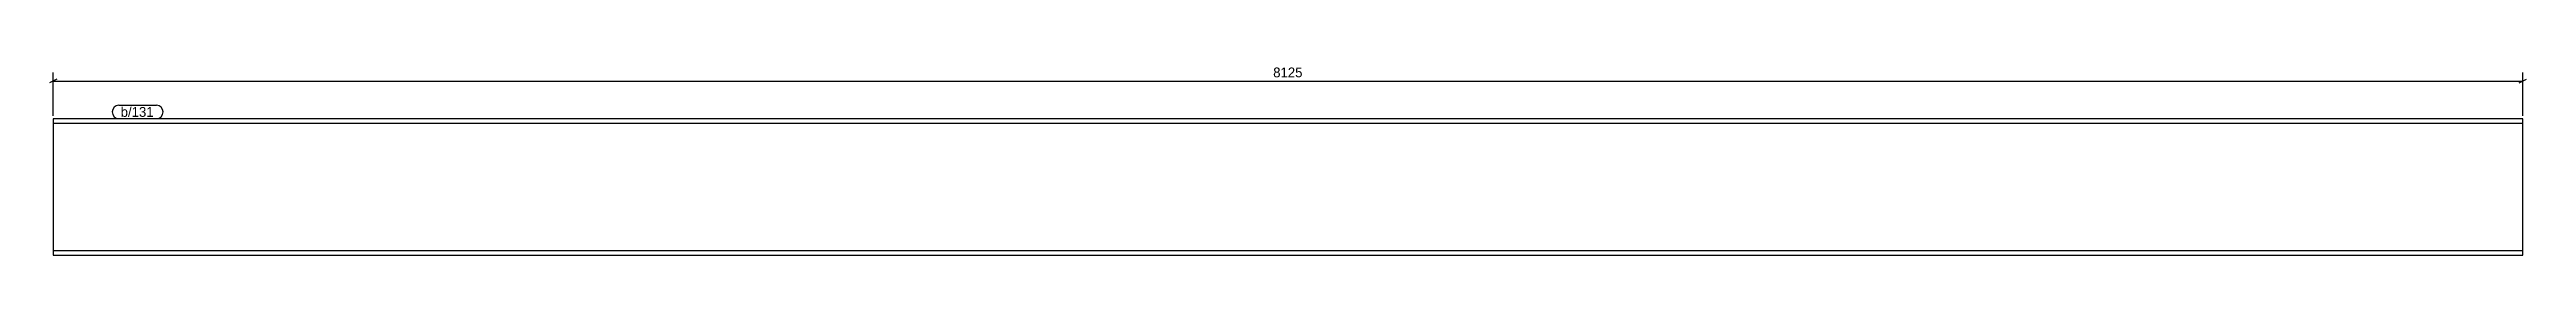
# Model space of a CAD drawing. Header units: millimetres. Extents: x 32 to 8181, y 32 to 658.
import ezdxf

# ---------------------------------------------------------------- set-up
doc = ezdxf.new("R2010")
doc.units = ezdxf.units.MM
doc.styles.add('Comic Sans MS', font='COMIC.TTF', dxfattribs={"height": 0.2})

msp = doc.modelspace()

# ---------------------------------------------------------------- linework, layer by layer
at = {"color": 8, "linetype": 'Continuous'}
for p, q in [((56, 613), (32, 601)), ((44, 492), (44, 635.4)), ((44, 607), (8168.8, 607)), ((8156.8, 601), (8180.8, 613)), ((8168.8, 492), (8168.8, 635.4))]:
    msp.add_line(p, q, dxfattribs=at)
at = {"color": 7, "linetype": 'Continuous'}
for p, q in [((44, 482), (44, 32)), ((8168.8, 482), (44, 482)), ((8168.8, 467.4), (44, 467.4)), ((8168.8, 32), (8168.8, 482)), ((8168.8, 46.6), (44, 46.6)), ((44, 32), (8168.8, 32))]:
    msp.add_line(p, q, dxfattribs=at)

# ---------------------------------------------------------------- next in the draw order: wipeouts: each hides what was drawn before it
at = {"color": 0}
for points in [[(4161.5, 613), (4161.5, 657.8), (4051.3, 657.8), (4051.3, 613)], [(377.7, 489), (377.7, 521), (266, 521), (266, 489)]]:
    msp.add_wipeout(points, dxfattribs=at)

# ---------------------------------------------------------------- next in the draw order: texts
at = {"color": 3, "style": 'Comic Sans MS'}
msp.add_text('8125', height=32.38, dxfattribs=at).set_placement((4057.7, 619.4))

# ---------------------------------------------------------------- next in the draw order: wipeouts: each hides what was drawn before it
at = {"color": 0}
msp.add_wipeout([(377.7, 489), (377.7, 521), (266, 521), (266, 489)], dxfattribs=at)

# ---------------------------------------------------------------- next in the draw order: linework, layer by layer
at = {"color": 7, "linetype": 'Continuous'}
for p, q in [((260, 527), (383.7, 527)), ((260, 483), (383.7, 483))]:
    msp.add_line(p, q, dxfattribs=at)
for centre, start, end in [((260, 505), 90, 270), ((383.7, 505), 270, 90)]:
    msp.add_arc(centre, 22, start, end, dxfattribs=at)

# ---------------------------------------------------------------- next in the draw order: texts
at = {"color": 3, "style": 'Comic Sans MS'}
msp.add_text('b/131', height=32.38, dxfattribs=at).set_placement((266, 489))

doc.saveas('drawing.dxf')
